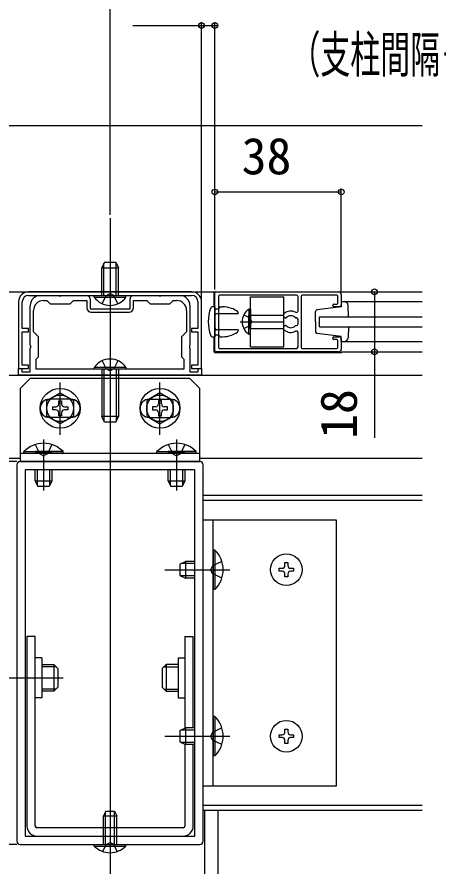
# Model space of a CAD drawing. Units: millimetres, scale not verified. Extents: x -875 to 875, y -1307 to 1299.
# Drawn here: x -116.9 to 9.7, y -455.4 to -200.3 of the extents above; entities that cross this region are included whole.
import ezdxf
from ezdxf.enums import TextEntityAlignment as Align

# ---------------------------------------------------------------- set-up
doc = ezdxf.new("R2010")
doc.units = ezdxf.units.MM
doc.header["$LTSCALE"] = 4
for name, color, linetype in [('0-2_YKK_11', 7, 'Continuous'), ('0-3_YKK_12', 2, 'Continuous'), ('0-4_YKK_13', 4, 'Continuous'), ('0-5_YKK_D', 6, 'Continuous')]:
    doc.layers.add(name, color=color, linetype=linetype)
doc.styles.add('ＭＳ ゴシック', font='')
doc.styles.get('ＭＳ ゴシック').set_extended_font_data('MS Gothic')

msp = doc.modelspace()

# ---------------------------------------------------------------- linework, layer by layer
at = {"layer": '0-2_YKK_11'}
for p, q in [((-64.4, -282.9), (-113.4, -282.9)), ((-57.1, -282.9), (-20.2, -282.9)), ((-113.4, -284), (-64.4, -284)), ((-57.4, -300.6), (-57.4, -283.2)), ((-56.3, -284.2), (-56.3, -299.6)), ((-32.9, -283.9), (-56, -283.9)), ((-20.7, -283.9), (-31.1, -283.9)), ((-20.4, -286.3), (-20.4, -284.2)), ((-19.4, -283.7), (-19.4, -286.9)), ((-21.9, -287.1), (-21.9, -286.9)), ((-21.6, -286.6), (-20.7, -286.6)), ((-19.9, -287.4), (-21.6, -287.4)), ((-94.6, -289), (-83.2, -289)), ((-36.7, -290.35), (-36.7, -289.626)), ((-36.161, -290.75), (-36.3, -290.75)), ((-32.9, -290.75), (-33.081, -290.75)), ((-36.3, -293.05), (-36.161, -293.05)), ((-33.081, -293.05), (-32.9, -293.05)), ((-32.4, -292.55), (-32.4, -291.25)), ((-36.7, -294.174), (-36.7, -293.45)), ((-32.4, -299.4), (-32.4, -295.186)), ((-21.9, -296.9), (-21.9, -296.7)), ((-21.6, -296.4), (-19.9, -296.4)), ((-20.7, -297.2), (-21.6, -297.2)), ((-20.4, -299.6), (-20.4, -297.5)), ((-19.4, -296.9), (-19.4, -300.1)), ((-20.2, -300.9), (-57.1, -300.9)), ((-56, -299.9), (-32.9, -299.9)), ((-31.1, -299.9), (-20.7, -299.9)), ((-61.9, -333.9), (-115.9, -333.9)), ((-116.9, -334.9), (-116.9, -447.9)), ((-60.9, -447.9), (-60.9, -334.9)), ((-115.9, -448.9), (-61.9, -448.9))]:
    msp.add_line(p, q, dxfattribs=at)
for points in [[(-109.9, -284), (-104.358, -284), (-104.175, -284.12), (-103.625, -284.12), (-103.442, -284), (-95.9, -284)], [(-108.9, -285.5), (-107.9, -285.5), (-106.9, -286.5), (-100.9, -286.5), (-99.9, -285.5), (-95.9, -285.5), (-95.9, -287.7)], [(-94.9, -285), (-94.9, -288), (-82.9, -288), (-82.9, -285)], [(-81.9, -284), (-74.358, -284), (-74.175, -284.12), (-73.625, -284.12), (-73.442, -284), (-67.9, -284)], [(-81.9, -287.7), (-81.9, -285.5), (-77.9, -285.5), (-76.9, -286.5), (-70.9, -286.5), (-69.9, -285.5), (-68.9, -285.5)], [(-32.4, -288.614), (-32.4, -287.629), (-32.4, -284.4)], [(-31.4, -284.2), (-31.4, -287.723), (-31.4, -299.6)], [(-116.4, -285.9), (-116.4, -305.9), (-113.4, -305.9), (-113.4, -304.9), (-115.3, -304.9), (-115.3, -294.899), (-113.4, -294.899), (-113.4, -293.899), (-115.3, -293.899), (-115.3, -285.9)], [(-61.4, -307.9), (-116.4, -307.9), (-116.4, -305.9), (-115.4, -305.9), (-115.4, -306.9), (-112.9, -306.9), (-112.9, -299.858), (-112.78, -299.675), (-112.78, -299.125), (-112.9, -298.942), (-112.9, -287)], [(-64.9, -287), (-64.9, -298.942), (-65.02, -299.125), (-65.02, -299.675), (-64.9, -299.858), (-64.9, -306.9), (-62.4, -306.9), (-62.4, -305.9), (-61.4, -305.9), (-61.4, -307.9)], [(-62.5, -285.9), (-62.5, -293.899), (-64.4, -293.899), (-64.4, -294.899), (-62.5, -294.899), (-62.5, -304.9), (-64.4, -304.9), (-64.4, -305.9), (-61.4, -305.9), (-61.4, -285.9)], [(-66.7, -306.1), (-111.1, -306.1), (-111.1, -303.1), (-110.4, -302.4), (-110.4, -296.4), (-111.9, -294.9), (-111.9, -288.5)], [(-65.9, -288.5), (-65.9, -294.9), (-67.4, -296.4), (-67.4, -302.4), (-66.7, -303.1), (-66.7, -306.1)]]:
    msp.add_lwpolyline(points, dxfattribs=at)
msp.add_lwpolyline([(-63.4, -446.4), (-63.4, -336.4), (-114.4, -336.4), (-114.4, -446.4)], close=True, dxfattribs=at)
for centre, radius, start, end in [((-113.4, -285.9), 3, 90.00001, 179.99999), ((-64.4, -285.9), 3, 0.00001, 89.99999), ((-57.1, -283.2), 0.3, 90.00004, 179.99996), ((-20.2, -283.7), 0.8, 0.00001, 89.99999), ((-113.4, -285.9), 1.9, 90.00037, 180.00035), ((-109.9, -287), 3, 90.00001, 179.99999), ((-108.9, -288.5), 3, 90.00001, 179.99999), ((-95.9, -285), 1, 0.00001, 89.99999), ((-81.9, -285), 1, 90.00001, 179.99999), ((-68.9, -288.5), 3, 0.00001, 89.99999), ((-67.9, -287), 3, 0.00001, 89.99999), ((-64.4, -285.9), 1.9, 0.00001, 89.99999), ((-56, -284.2), 0.3, 90.00001, 179.99999), ((-32.9, -284.4), 0.5, 0.00001, 89.99999), ((-31.1, -284.2), 0.3, 90.00001, 179.99999), ((-20.7, -284.2), 0.3, 0.00001, 89.99999), ((-94.6, -287.7), 1.3, 180.00001, 269.99999), ((-83.2, -287.7), 1.3, 270.00001, 359.99999), ((-21.6, -286.9), 0.3, 90.00001, 179.99999), ((-21.6, -287.1), 0.3, 180.00001, 269.99999), ((-20.7, -286.3), 0.3, 270.00001, 359.99999), ((-19.9, -286.9), 0.5, 270.00001, 359.99999), ((-36.4, -289.626), 0.3, 128.36627, 180.00002), ((-36.3, -290.35), 0.4, 180.00001, 269.99999), ((-34.6, -291.9), 3.2, 62.64852, 128.3662), ((-36.161, -290.35), 0.4, 269.99585, 315.20296), ((-34.6, -291.9), 1.8, 43.67109, 135.2078), ((-33.081, -290.45), 0.3, 223.6706, 269.99986), ((-32.9, -288.614), 0.5, 242.64828, 359.9999), ((-32.9, -291.25), 0.5, 0.00001, 89.99999), ((-36.3, -293.45), 0.4, 89.99562, 180.00001), ((-36.161, -293.45), 0.4, 44.78981, 89.99997), ((-34.6, -291.9), 1.8, 224.79364, 316.33413), ((-33.081, -293.35), 0.3, 90.00354, 136.33892), ((-32.9, -292.55), 0.5, 270.00001, 359.99999), ((-36.4, -294.174), 0.3, 179.99763, 231.63321), ((-34.6, -291.9), 3.2, 231.63322, 297.35165), ((-32.9, -295.186), 0.5, 0.00002, 117.35164), ((-21.6, -296.7), 0.3, 90.00001, 179.99999), ((-21.6, -296.9), 0.3, 180, 270.00583), ((-20.7, -297.5), 0.3, 0.0029, 89.99996), ((-19.9, -296.9), 0.5, 0.00001, 89.99999), ((-57.1, -300.6), 0.3, 180.00001, 269.99999), ((-56, -299.6), 0.3, 180.00001, 269.99999), ((-32.9, -299.4), 0.5, 270.00001, 359.99999), ((-31.1, -299.6), 0.3, 180.00001, 269.99999), ((-20.7, -299.6), 0.3, 270.00001, 359.99999), ((-20.2, -300.1), 0.8, 270.00001, 359.99999), ((-115.9, -334.9), 1, 90.00001, 179.99999), ((-61.9, -334.9), 1, 0.00001, 89.99999), ((-115.9, -447.9), 1, 180.00001, 269.99999), ((-61.9, -447.9), 1, 270.00001, 359.99999)]:
    msp.add_arc(centre, radius, start, end, dxfattribs=at)
at = {"layer": '0-3_YKK_12'}
for p, q in [((-138.9, -232.9), (4.97, -232.9)), ((-88.9, -260.783), (-88.9, -640.9)), ((-138.9, -282.9), (4.97, -282.9)), ((-19.4, -285.85), (4.97, -285.85)), ((-19.4, -297.85), (4.97, -297.85)), ((-19.4, -300.9), (4.97, -300.9)), ((-88.9, -302.004), (-88.9, -317.3)), ((-138.9, -307.9), (4.97, -307.9)), ((-88.9, -324.275), (-88.9, -640.9)), ((-138.9, -332.9), (-115.9, -332.9)), ((-61.9, -332.9), (4.97, -332.9)), ((4.97, -344.1), (-60.9, -344.1)), ((4.97, -345.6), (-60.9, -345.6)), ((4.97, -437.2), (-60.9, -437.2)), ((4.97, -438.7), (-60.9, -438.7))]:
    msp.add_line(p, q, dxfattribs=at)
at = {"layer": '0-4_YKK_13'}
for p, q in [((-90.6, -274), (-91.4, -275.7)), ((-90.746, -284), (-90.746, -274.31)), ((-90.6, -274), (-87.2, -274)), ((-87.2, -274), (-86.4, -275.7)), ((-87.054, -284), (-87.054, -274.31)), ((-86.4, -284), (-86.4, -275.7)), ((-57.701, -283.099), (-57.701, -287.399)), ((-93.65, -284.509), (-93.65, -284)), ((-93.65, -284), (-84.15, -284)), ((-46.701, -299.399), (-46.701, -284.399)), ((-46.701, -284.399), (-36.701, -284.399)), ((-36.701, -299.399), (-36.701, -284.399)), ((-57.4, -287.4), (-58.182, -287.4)), ((-57.4, -287.4), (-57.4, -290)), ((-57.4, -288), (-56.3, -288)), ((-56.3, -288), (-56.2, -288)), ((-55.9, -287.4), (-56.2, -288)), ((-55.9, -287.4), (-55.1, -287.4)), ((-47.209, -288.15), (-47.209, -293.9)), ((-46.7, -288.15), (-47.209, -288.15)), ((-46.7, -288.15), (-46.7, -293.9)), ((-19.4, -287.4), (-26.669, -288.29)), ((-19.4, -285.85), (-18.551, -285.85)), ((-19.4, -285.85), (-19.4, -287.4)), ((-17.208, -290.4), (-17.352, -287)), ((-57.4, -290), (-57.4, -296.4)), ((-56.3, -289.5), (-56.9, -289.5)), ((-52.4, -289.5), (-56.3, -289.5)), ((-50.4, -289.5), (-52.4, -289.5)), ((-50.4, -289.5), (-50.4, -289.186)), ((-47.209, -295.65), (-47.209, -289.9)), ((-46.701, -289.899), (-36.701, -289.899)), ((-46.7, -295.65), (-46.7, -289.9)), ((-27.1, -291.85), (-27.1, -288.785)), ((-49.812, -291.9), (-36.7, -291.9)), ((-27.1, -291.85), (-27.1, -294.915)), ((-57.4, -295.8), (-56.3, -295.8)), ((-56.3, -294.3), (-56.9, -294.3)), ((-52.4, -294.3), (-56.3, -294.3)), ((-56.3, -295.8), (-56.2, -295.8)), ((-55.9, -296.4), (-56.2, -295.8)), ((-50.4, -294.3), (-52.4, -294.3)), ((-50.4, -294.3), (-50.4, -294.614)), ((-46.7, -295.65), (-47.209, -295.65)), ((-46.701, -293.899), (-36.701, -293.899)), ((-19.4, -296.35), (-26.669, -295.41)), ((-25.9, -293.4), (4.97, -293.4)), ((-17.213, -293.4), (-17.352, -296.7)), ((-88.9, -298.1), (-88.9, -327.1)), ((-58.182, -296.4), (-57.4, -296.4)), ((-57.701, -296.399), (-57.701, -300.699)), ((-55.9, -296.4), (-55.1, -296.4)), ((-19.4, -297.85), (-19.4, -296.35)), ((-19.4, -297.85), (-18.551, -297.85)), ((-46.701, -299.399), (-36.701, -299.399)), ((-19.601, -301.199), (-57.201, -301.199)), ((-84.15, -305.591), (-84.15, -306.1)), ((-84.15, -306.1), (-93.65, -306.1)), ((-91.4, -306.1), (-91.4, -320.4)), ((-90.746, -306.1), (-90.746, -321.79)), ((-87.054, -306.1), (-87.054, -321.79)), ((-103.9, -325.9), (-103.9, -310.156)), ((-73.9, -325.9), (-73.9, -310.156)), ((-103.9, -323.9), (-103.9, -312.9)), ((-73.9, -323.9), (-73.9, -312.9)), ((-100.65, -315.15), (-107.15, -315.15)), ((-77.15, -315.15), (-70.65, -315.15)), ((-100.65, -320.65), (-107.15, -320.65)), ((-90.6, -322.1), (-91.4, -320.4)), ((-87.2, -322.1), (-86.4, -320.4)), ((-77.15, -320.65), (-70.65, -320.65)), ((-87.2, -322.1), (-90.6, -322.1)), ((-108.9, -327.304), (-108.9, -342.6)), ((-68.9, -327.304), (-68.9, -342.6)), ((-115.9, -331.4), (-61.9, -331.4)), ((-114.8, -330.891), (-106.4, -330.891)), ((-114.8, -331.4), (-114.8, -330.891)), ((-114.8, -331.4), (-106.4, -331.4)), ((-103, -330.891), (-111.4, -330.891)), ((-103, -331.4), (-111.4, -331.4)), ((-103, -331.4), (-103, -330.891)), ((-74.8, -330.891), (-66.4, -330.891)), ((-74.8, -331.4), (-74.8, -330.891)), ((-74.8, -331.4), (-66.4, -331.4)), ((-63, -330.891), (-71.4, -330.891)), ((-63, -331.4), (-71.4, -331.4)), ((-63, -331.4), (-63, -330.891)), ((-62.106, -333.9), (-91.694, -333.9)), ((-111.4, -339.7), (-111.4, -336.4)), ((-110.746, -341.09), (-110.746, -336.4)), ((-107.054, -341.09), (-107.054, -336.4)), ((-106.4, -336.4), (-106.4, -339.7)), ((-71.4, -339.7), (-71.4, -336.4)), ((-70.746, -341.09), (-70.746, -336.4)), ((-67.054, -341.09), (-67.054, -336.4)), ((-66.4, -336.4), (-66.4, -339.7)), ((-111.4, -339.7), (-106.4, -339.7)), ((-111.4, -339.7), (-110.6, -341.4)), ((-107.2, -341.4), (-110.6, -341.4)), ((-106.4, -339.7), (-107.2, -341.4)), ((-71.4, -339.7), (-66.4, -339.7)), ((-71.4, -339.7), (-70.6, -341.4)), ((-67.2, -341.4), (-70.6, -341.4)), ((-66.4, -339.7), (-67.2, -341.4)), ((-57.9, -431.4), (-57.9, -351.4)), ((-57.391, -360.5), (-57.9, -360.5)), ((-57.9, -360.5), (-57.9, -372.3)), ((-67.9, -364.7), (-66.2, -363.9)), ((-67.9, -364.7), (-67.9, -368.1)), ((-63.4, -364.554), (-67.59, -364.554)), ((-66.2, -363.9), (-66.2, -368.9)), ((-63.4, -363.9), (-66.2, -363.9)), ((-36.33, -365.11), (-36.33, -364.25)), ((-72.405, -366.4), (-52.905, -366.4)), ((-67.9, -368.1), (-66.2, -368.9)), ((-63.4, -368.246), (-67.59, -368.246)), ((-63.4, -368.9), (-66.2, -368.9)), ((-35.47, -367.69), (-35.47, -368.55)), ((-111.4, -443.4), (-111.4, -386.4)), ((-66.4, -386.4), (-66.4, -413.994)), ((-66.4, -386.4), (-63.9, -386.4)), ((-63.9, -413.9), (-63.9, -386.4)), ((-109.4, -392.9), (-111.4, -392.9)), ((-109.4, -392.9), (-109.4, -404.9)), ((-109.4, -394.9), (-105.8, -394.9)), ((-105.8, -394.9), (-105.8, -402.9)), ((-104.6, -396.1), (-105.8, -394.9)), ((-73.2, -396.1), (-72, -394.9)), ((-72, -394.9), (-72, -402.9)), ((-68.4, -394.9), (-72, -394.9)), ((-68.4, -392.9), (-68.4, -404.9)), ((-68.4, -392.9), (-66.4, -392.9)), ((-105.152, -395.548), (-109.4, -395.548)), ((-104.6, -396.1), (-104.6, -401.7)), ((-73.2, -396.1), (-73.2, -401.7)), ((-72.648, -395.548), (-68.4, -395.548)), ((-134.194, -398.9), (-103.006, -398.9)), ((-105.152, -402.252), (-109.4, -402.252)), ((-105.8, -402.9), (-109.4, -402.9)), ((-104.6, -401.7), (-105.8, -402.9)), ((-73.2, -401.7), (-72, -402.9)), ((-72.648, -402.252), (-68.4, -402.252)), ((-72, -402.9), (-68.4, -402.9)), ((-109.4, -404.9), (-111.4, -404.9)), ((-68.4, -404.9), (-66.4, -404.9)), ((-57.391, -410.5), (-57.9, -410.5)), ((-57.9, -410.5), (-57.9, -422.3)), ((-67.9, -414.7), (-66.2, -413.9)), ((-67.9, -414.7), (-67.9, -418.1)), ((-63.4, -414.554), (-67.59, -414.554)), ((-66.2, -413.9), (-66.2, -418.9)), ((-63.4, -413.9), (-66.2, -413.9)), ((-36.33, -415.11), (-36.33, -414.25)), ((-72.405, -416.4), (-52.905, -416.4)), ((-67.9, -418.1), (-66.2, -418.9)), ((-63.4, -418.246), (-67.59, -418.246)), ((-35.47, -417.69), (-35.47, -418.55)), ((-66.4, -418.806), (-66.4, -443.4)), ((-63.4, -418.9), (-66.2, -418.9)), ((-63.9, -443.4), (-63.9, -418.9)), ((-60.4, -459.4), (-60.4, -438.7)), ((-56.4, -459.4), (-56.4, -438.7)), ((-90.2, -438.9), (-90.9, -440.3)), ((-90.2, -438.9), (-87.6, -438.9)), ((-87.6, -438.9), (-86.9, -440.3)), ((-66.9, -443.9), (-110.9, -443.9)), ((-110.9, -446.4), (-66.9, -446.4)), ((-93.65, -449.409), (-93.65, -448.9)), ((-93.65, -448.9), (-84.15, -448.9))]:
    msp.add_line(p, q, dxfattribs=at)
for points in [[(-91.4, -284), (-91.4, -275.7), (-86.4, -275.7)], [(-93.65, -284.509), (-84.15, -284.509), (-84.15, -284)], [(-91.25, -286.5), (-90.045, -284.03), (-88.9, -283.421)], [(-86.55, -286.5), (-87.755, -284.03), (-88.9, -283.421)], [(-48.709, -289.85), (-46.854, -290.755), (-46.245, -291.9)], [(-25.9, -293.4), (-25.9, -290.4), (4.97, -290.4)], [(-48.709, -293.95), (-46.854, -293.045), (-46.245, -291.9)], [(-84.15, -305.591), (-93.65, -305.591), (-93.65, -306.1)], [(-91.25, -303.6), (-90.045, -306.07), (-88.9, -306.679)], [(-86.55, -303.6), (-87.755, -306.07), (-88.9, -306.679)], [(-86.4, -306.1), (-86.4, -320.4), (-91.4, -320.4)], [(-104.34, -316.58), (-104.34, -315.65), (-103.46, -315.65), (-103.46, -316.58)], [(-73.46, -316.58), (-73.46, -315.65), (-74.34, -315.65), (-74.34, -316.58)], [(-105.22, -318.34), (-106.15, -318.34), (-106.15, -317.46), (-105.22, -317.46)], [(-102.58, -317.46), (-101.65, -317.46), (-101.65, -318.34), (-102.58, -318.34)], [(-75.22, -317.46), (-76.15, -317.46), (-76.15, -318.34), (-75.22, -318.34)], [(-72.58, -318.34), (-71.65, -318.34), (-71.65, -317.46), (-72.58, -317.46)], [(-103.46, -319.22), (-103.46, -320.15), (-104.34, -320.15), (-104.34, -319.22)], [(-74.34, -319.22), (-74.34, -320.15), (-73.46, -320.15), (-73.46, -319.22)], [(-111.4, -328.789), (-110.045, -331.567), (-108.9, -332.176)], [(-106.4, -328.789), (-107.755, -331.567), (-108.9, -332.176)], [(-71.4, -328.789), (-70.045, -331.567), (-68.9, -332.176)], [(-66.4, -328.789), (-67.755, -331.567), (-68.9, -332.176)], [(-57.391, -360.5), (-57.391, -372.3), (-57.9, -372.3)], [(-55.289, -363.9), (-58.067, -365.255), (-58.676, -366.4)], [(-36.33, -364.25), (-35.47, -364.25), (-35.47, -365.11)], [(-55.289, -368.9), (-58.067, -367.545), (-58.676, -366.4)], [(-37.19, -366.83), (-38.05, -366.83), (-38.05, -365.97), (-37.19, -365.97)], [(-34.61, -365.97), (-33.75, -365.97), (-33.75, -366.83), (-34.61, -366.83)], [(-35.47, -368.55), (-36.33, -368.55), (-36.33, -367.69)], [(-111.4, -386.4), (-113.9, -386.4), (-113.9, -443.4)], [(-57.391, -410.5), (-57.391, -422.3), (-57.9, -422.3)], [(-55.289, -413.9), (-58.067, -415.255), (-58.676, -416.4)], [(-36.33, -414.25), (-35.47, -414.25), (-35.47, -415.11)], [(-55.289, -418.9), (-58.067, -417.545), (-58.676, -416.4)], [(-37.19, -416.83), (-38.05, -416.83), (-38.05, -415.97), (-37.19, -415.97)], [(-35.47, -418.55), (-36.33, -418.55), (-36.33, -417.69)], [(-34.61, -415.97), (-33.75, -415.97), (-33.75, -416.83), (-34.61, -416.83)], [(-90.9, -448.9), (-90.9, -443.4), (-90.9, -440.3), (-86.9, -440.3)], [(-90.246, -448.9), (-90.246, -443.4), (-90.246, -438.991)], [(-87.554, -448.9), (-87.554, -443.4), (-87.554, -438.991)], [(-86.9, -448.9), (-86.9, -443.4), (-86.9, -440.3)], [(-93.65, -449.409), (-84.15, -449.409), (-84.15, -448.9)], [(-91.05, -451.043), (-90.045, -448.983), (-88.9, -448.374)], [(-86.75, -451.043), (-87.755, -448.983), (-88.9, -448.374)]]:
    msp.add_lwpolyline(points, dxfattribs=at)
for points in [[(-64.9, -308.9), (-112.9, -308.9), (-115.9, -311.9), (-115.9, -333.9), (-61.9, -333.9), (-61.9, -311.9)], [(-103.9, -313.281), (-99.9, -315.591), (-99.9, -320.209), (-103.9, -322.519), (-107.9, -320.209), (-107.9, -315.591)], [(-73.9, -313.281), (-77.9, -315.591), (-77.9, -320.209), (-73.9, -322.519), (-69.9, -320.209), (-69.9, -315.591)], [(-60.9, -431.4), (-60.9, -351.4), (-20.9, -351.4), (-20.9, -431.4)]]:
    msp.add_lwpolyline(points, close=True, dxfattribs=at)
for centre, radius in [((-103.9, -317.9), 6), ((-73.9, -317.9), 6), ((-103.9, -317.9), 4), ((-73.9, -317.9), 4), ((-35.9, -366.4), 4.75), ((-35.9, -416.4), 4.75)]:
    msp.add_circle(centre, radius, dxfattribs=at)
for centre, radius, start, end in [((-57.201, -283.099), 0.5, 156.54202, 179.99988), ((-88.9, -281.226), 5.774, 214.65097, 325.34903), ((-47.4, -291.9), 12, 159.64559, 200.35441), ((-58.182, -287.9), 0.5, 90, 159.64559), ((-55.1, -295.4), 8, 70.27495, 90), ((-55.1, -295.4), 8, 55.9442, 70.27495), ((-44.673, -291.9), 4.527, 124.06671, 127.03961), ((-18.551, -287.05), 1.2, 2.41103, 90), ((-56.9, -290), 0.5, 90, 180), ((-50.9, -289.186), 0.5, 0, 55.9442), ((-44.673, -291.9), 4.527, 127.03961, 232.96039), ((-26.6, -288.785), 0.5, 97.90716, 180), ((-56.9, -293.8), 0.5, 180, 270), ((-55.1, -288.4), 8, 289.72505, 304.0558), ((-50.9, -294.614), 0.5, 304.0558, 0), ((-44.673, -291.9), 4.527, 232.96039, 235.93329), ((-26.6, -294.915), 0.5, 180, 262.09284), ((-58.182, -295.9), 0.5, 200.35441, 270), ((-55.1, -288.4), 8, 270, 289.72505), ((-18.551, -296.65), 1.2, 270, 357.58897), ((-57.201, -300.699), 0.5, 179.99988, 269.99988), ((-19.601, -300.699), 0.5, 269.99988, 336.4217), ((-88.9, -308.874), 5.774, 34.65097, 145.34903), ((-107.15, -317.9), 2.75, 90, 180), ((-100.65, -317.9), 2.75, 0, 90), ((-77.15, -317.9), 2.75, 90, 180), ((-70.65, -317.9), 2.75, 0, 90), ((-107.15, -317.9), 2.75, 180, 270), ((-105.22, -316.58), 0.88, 270, 0), ((-105.22, -319.22), 0.88, 0, 90), ((-102.58, -316.58), 0.88, 180, 270), ((-102.58, -319.22), 0.88, 90, 180), ((-100.65, -317.9), 2.75, 270, 0), ((-77.15, -317.9), 2.75, 180, 270), ((-75.22, -316.58), 0.88, 270, 0), ((-75.22, -319.22), 0.88, 0, 90), ((-72.58, -316.58), 0.88, 180, 270), ((-72.58, -319.22), 0.88, 90, 180), ((-70.65, -317.9), 2.75, 270, 0), ((-108.9, -336.632), 8.232, 44.2189, 135.7811), ((-68.9, -336.632), 8.232, 44.2189, 135.7811), ((-63.132, -366.4), 8.232, 314.2189, 45.7811), ((-37.19, -365.11), 0.86, 270, 0), ((-37.19, -367.69), 0.86, 0, 90), ((-34.61, -365.11), 0.86, 180, 270), ((-34.61, -367.69), 0.86, 90, 180), ((-63.132, -416.4), 8.232, 314.2189, 45.7811), ((-37.19, -415.11), 0.86, 270, 0), ((-34.61, -415.11), 0.86, 180, 270), ((-37.19, -417.69), 0.86, 0, 90), ((-34.61, -417.69), 0.86, 90, 180), ((-110.9, -443.4), 3, 180, 270), ((-110.9, -443.4), 0.5, 180, 270), ((-66.9, -443.4), 3, 270, 0), ((-66.9, -443.4), 0.5, 270, 0), ((-88.9, -444.739), 6.661, 224.51496, 315.48504)]:
    msp.add_arc(centre, radius, start, end, dxfattribs=at)
at = {"layer": '0-5_YKK_D'}
for p, q in [((-88.9, -259.783), (-88.9, -141.9)), ((-88.9, -259.783), (-88.9, -141.9)), ((-82.093, -202.9), (-61.4, -202.9)), ((-61.4, -284.9), (-61.4, -201.9)), ((-61.4, -202.9), (-57.4, -202.9)), ((-57.4, -282.2), (-57.4, -201.9)), ((-57.4, -282.2), (-57.4, -201.9)), ((-57.4, -202.9), (-56.477, -202.9)), ((-57.4, -282.2), (-57.4, -251.9)), ((-19.4, -282.7), (-19.4, -251.9)), ((-57.4, -252.9), (-19.4, -252.9)), ((-19.2, -282.9), (-8.4, -282.9)), ((-19.2, -300.9), (-8.4, -300.9)), ((-116.9, -333.9), (-171.9, -333.9)), ((-116.9, -333.9), (-171.9, -333.9)), ((-116.9, -448.9), (-171.9, -448.9)), ((-116.9, -448.9), (-171.9, -448.9))]:
    msp.add_line(p, q, dxfattribs=at)
msp.add_lwpolyline([(-9.4, -282.9), (-9.4, -300.9), (-9.4, -326.794)], dxfattribs=at)
for centre in [(-61.4, -202.9), (-57.4, -202.9), (-57.4, -202.9), (-57.4, -252.9), (-19.4, -252.9), (-9.4, -282.9), (-9.4, -300.9)]:
    msp.add_circle(centre, 0.85, dxfattribs=at)

# ---------------------------------------------------------------- texts
at = {"layer": '0-5_YKK_D', "style": 'ＭＳ ゴシック', "width": 0.6}
msp.add_text('（支柱間隔－63）', height=11, dxfattribs=at).set_placement((-34.693, -220.372), align=Align.BOTTOM_LEFT)
at = {"layer": '0-5_YKK_D', "style": 'ＭＳ ゴシック'}
msp.add_text('38', height=11, dxfattribs=at).set_placement((-49.352, -250.9), align=Align.BOTTOM_LEFT)
msp.add_text('18', height=11, rotation=90, dxfattribs=at).set_placement((-11.4, -327.095), align=Align.BOTTOM_LEFT)

doc.saveas('drawing.dxf')
